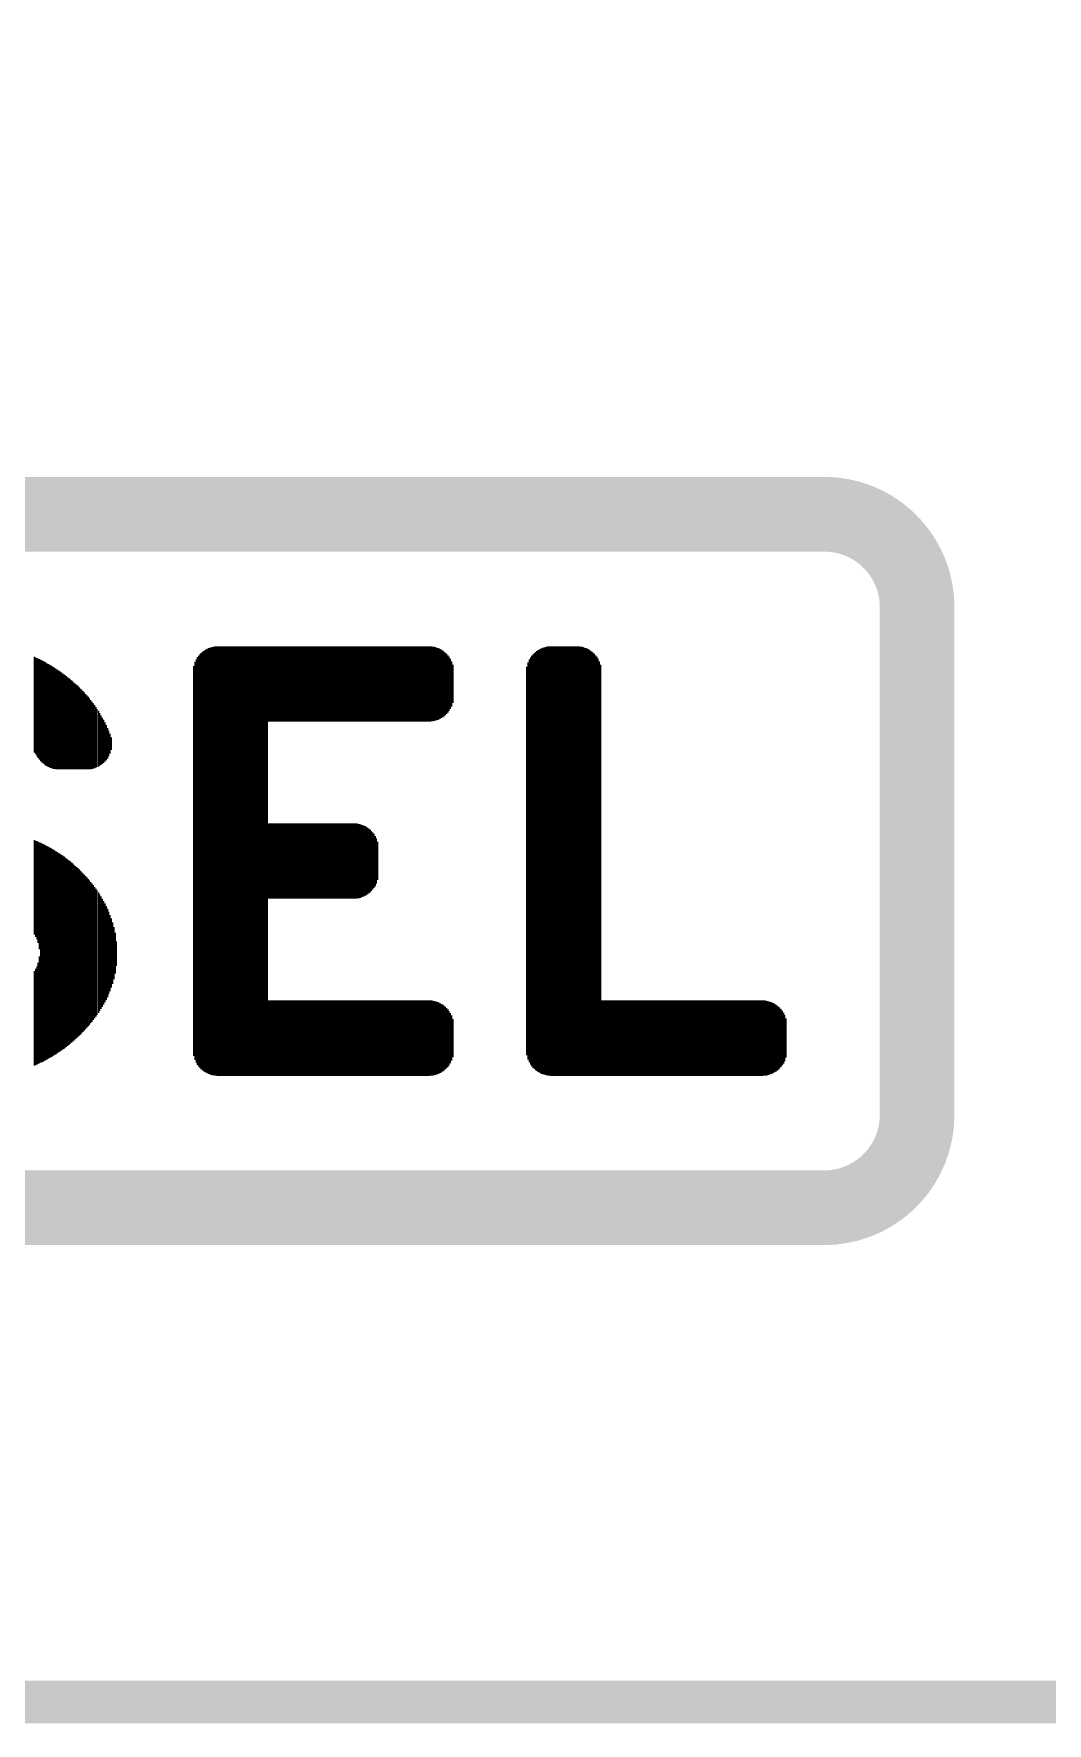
# Model space of a CAD drawing. Extents: x 4.9 to 38.9, y -1.1 to 21.9.
# Drawn here: x 23.495 to 24.444, y 2.162 to 3.745 of the extents above; entities that cross this region are included whole.
import ezdxf

# ---------------------------------------------------------------- set-up
doc = ezdxf.new("R2010")
doc.units = 0
doc.layers.get('0').update_dxf_attribs({"linetype": 'CONTINUOUS'})

msp = doc.modelspace()

# ---------------------------------------------------------------- linework, layer by layer
at = {"linetype": 'CONTINUOUS'}
for p, q in [((23.6543, 2.7733), (23.6543, 3.167)), ((23.6555, 2.7725), (23.6555, 3.1678)), ((23.6566, 2.7719), (23.6566, 3.1685)), ((23.6578, 2.7713), (23.6578, 3.1691)), ((23.659, 2.7707), (23.659, 3.1696)), ((23.6602, 2.7703), (23.6602, 3.17)), ((23.6613, 2.7699), (23.6613, 3.1704)), ((23.6625, 2.7696), (23.6625, 3.1707)), ((23.6637, 2.7694), (23.6637, 3.171)), ((23.6649, 2.7692), (23.6649, 3.1711)), ((23.666, 2.7691), (23.666, 3.1713)), ((23.6672, 2.769), (23.6672, 3.1713)), ((23.6684, 2.769), (23.6684, 3.1713)), ((23.6695, 2.769), (23.6695, 3.1713)), ((23.6707, 2.769), (23.6707, 3.1713)), ((23.6719, 2.769), (23.6719, 3.1713)), ((23.6731, 2.769), (23.6731, 3.1713)), ((23.6742, 2.769), (23.6742, 3.1713)), ((23.6754, 2.769), (23.6754, 3.1713)), ((23.6766, 2.769), (23.6766, 3.1713)), ((23.6778, 2.769), (23.6778, 3.1713)), ((23.6789, 2.769), (23.6789, 3.1713)), ((23.6801, 2.769), (23.6801, 3.1713)), ((23.6813, 2.769), (23.6813, 3.1713)), ((23.6825, 2.769), (23.6825, 3.1713)), ((23.6836, 2.769), (23.6836, 3.1713)), ((23.6848, 2.769), (23.6848, 3.1713)), ((23.686, 2.769), (23.686, 3.1713)), ((23.6871, 2.769), (23.6871, 3.1713)), ((23.6883, 2.769), (23.6883, 3.1713)), ((23.6895, 2.769), (23.6895, 3.1713)), ((23.6907, 2.769), (23.6907, 3.1713)), ((23.6918, 2.769), (23.6918, 3.1713)), ((23.693, 2.769), (23.693, 3.1713)), ((23.6942, 2.769), (23.6942, 3.1713)), ((23.6954, 2.769), (23.6954, 3.1713)), ((23.6965, 2.769), (23.6965, 3.1713)), ((23.6977, 2.769), (23.6977, 3.1713)), ((23.6989, 2.769), (23.6989, 3.1713)), ((23.7001, 2.769), (23.7001, 3.1713)), ((23.7012, 2.769), (23.7012, 3.1713)), ((23.7024, 2.769), (23.7024, 3.1713)), ((23.7036, 2.769), (23.7036, 3.1713)), ((23.7048, 2.769), (23.7048, 3.1713)), ((23.7059, 2.769), (23.7059, 3.1713)), ((23.7071, 2.769), (23.7071, 3.1713)), ((23.7083, 2.769), (23.7083, 3.1713)), ((23.7094, 2.769), (23.7094, 3.1713)), ((23.7106, 2.769), (23.7106, 3.1713)), ((23.7118, 2.769), (23.7118, 3.1713)), ((23.713, 2.769), (23.713, 3.1713)), ((23.7141, 2.769), (23.7141, 3.1713)), ((23.7153, 3.1009), (23.7153, 3.1713)), ((23.7165, 3.1009), (23.7165, 3.1713)), ((23.7177, 3.1009), (23.7177, 3.1713)), ((23.7188, 3.1009), (23.7188, 3.1713)), ((23.72, 3.1009), (23.72, 3.1713)), ((23.7212, 3.1009), (23.7212, 3.1713)), ((23.7224, 3.1009), (23.7224, 3.1713)), ((23.7235, 3.1009), (23.7235, 3.1713)), ((23.7247, 3.1009), (23.7247, 3.1713)), ((23.7259, 3.1009), (23.7259, 3.1713)), ((23.727, 3.1009), (23.727, 3.1713)), ((23.7282, 3.1009), (23.7282, 3.1713)), ((23.7294, 3.1009), (23.7294, 3.1713)), ((23.7306, 3.1009), (23.7306, 3.1713)), ((23.7317, 3.1009), (23.7317, 3.1713)), ((23.7329, 3.1009), (23.7329, 3.1713)), ((23.7341, 3.1009), (23.7341, 3.1713)), ((23.7353, 3.1009), (23.7353, 3.1713)), ((23.7364, 3.1009), (23.7364, 3.1713)), ((23.7376, 3.1009), (23.7376, 3.1713)), ((23.7388, 3.1009), (23.7388, 3.1713)), ((23.74, 3.1009), (23.74, 3.1713)), ((23.7411, 3.1009), (23.7411, 3.1713)), ((23.7423, 3.1009), (23.7423, 3.1713)), ((23.7435, 3.1009), (23.7435, 3.1713)), ((23.7446, 3.1009), (23.7446, 3.1713)), ((23.7458, 3.1009), (23.7458, 3.1713)), ((23.747, 3.1009), (23.747, 3.1713)), ((23.7482, 3.1009), (23.7482, 3.1713)), ((23.7493, 3.1009), (23.7493, 3.1713)), ((23.7505, 3.1009), (23.7505, 3.1713)), ((23.7517, 3.1009), (23.7517, 3.1713)), ((23.7529, 3.1009), (23.7529, 3.1713)), ((23.754, 3.1009), (23.754, 3.1713)), ((23.7552, 3.1009), (23.7552, 3.1713)), ((23.7564, 3.1009), (23.7564, 3.1713)), ((23.7576, 3.1009), (23.7576, 3.1713)), ((23.7587, 3.1009), (23.7587, 3.1713)), ((23.7599, 3.1009), (23.7599, 3.1713)), ((23.7611, 3.1009), (23.7611, 3.1713)), ((23.7622, 3.1009), (23.7622, 3.1713)), ((23.7634, 3.1009), (23.7634, 3.1713)), ((23.7646, 3.1009), (23.7646, 3.1713)), ((23.7658, 3.1009), (23.7658, 3.1713)), ((23.7669, 3.1009), (23.7669, 3.1713)), ((23.7681, 3.1009), (23.7681, 3.1713)), ((23.7693, 3.1009), (23.7693, 3.1713)), ((23.7705, 3.1009), (23.7705, 3.1713)), ((23.7716, 3.1009), (23.7716, 3.1713)), ((23.7728, 3.1009), (23.7728, 3.1713)), ((23.774, 3.1009), (23.774, 3.1713)), ((23.7752, 3.1009), (23.7752, 3.1713)), ((23.7763, 3.1009), (23.7763, 3.1713)), ((23.7775, 3.1009), (23.7775, 3.1713)), ((23.7787, 3.1009), (23.7787, 3.1713)), ((23.7799, 3.1009), (23.7799, 3.1713)), ((23.781, 3.1009), (23.781, 3.1713)), ((23.7822, 3.1009), (23.7822, 3.1713)), ((23.7834, 3.1009), (23.7834, 3.1713)), ((23.7845, 3.1009), (23.7845, 3.1713)), ((23.7857, 3.1009), (23.7857, 3.1713)), ((23.7869, 3.1009), (23.7869, 3.1713)), ((23.7881, 3.1009), (23.7881, 3.1713)), ((23.7892, 3.1009), (23.7892, 3.1713)), ((23.7904, 3.1009), (23.7904, 3.1713)), ((23.7916, 3.1009), (23.7916, 3.1713)), ((23.7928, 3.1009), (23.7928, 3.1713)), ((23.7939, 3.1009), (23.7939, 3.1713)), ((23.7951, 3.1009), (23.7951, 3.1713)), ((23.7963, 3.1009), (23.7963, 3.1713)), ((23.7975, 3.1009), (23.7975, 3.1713)), ((23.7986, 3.1009), (23.7986, 3.1713)), ((23.7998, 3.1009), (23.7998, 3.1713)), ((23.801, 3.1009), (23.801, 3.1713)), ((23.8021, 3.1009), (23.8021, 3.1713)), ((23.8033, 3.1009), (23.8033, 3.1713)), ((23.8045, 3.1009), (23.8045, 3.1713)), ((23.8057, 3.1009), (23.8057, 3.1713)), ((23.8068, 3.1009), (23.8068, 3.1713)), ((23.808, 3.1009), (23.808, 3.1713)), ((23.8092, 3.1009), (23.8092, 3.1713)), ((23.8104, 3.1009), (23.8104, 3.1713)), ((23.8115, 3.1009), (23.8115, 3.1713)), ((23.8127, 3.1009), (23.8127, 3.1713)), ((23.8139, 3.1009), (23.8139, 3.1713)), ((23.8151, 3.1009), (23.8151, 3.1713)), ((23.8162, 3.1009), (23.8162, 3.1713)), ((23.8174, 3.1009), (23.8174, 3.1713)), ((23.8186, 3.1009), (23.8186, 3.1713)), ((23.8197, 3.1009), (23.8197, 3.1713)), ((23.8209, 3.1009), (23.8209, 3.1713)), ((23.8221, 3.1009), (23.8221, 3.1713)), ((23.8233, 3.1009), (23.8233, 3.1713)), ((23.8244, 3.1009), (23.8244, 3.1713)), ((23.8256, 3.1009), (23.8256, 3.1713)), ((23.8268, 3.1009), (23.8268, 3.1713)), ((23.828, 3.1009), (23.828, 3.1713)), ((23.8291, 3.1009), (23.8291, 3.1713)), ((23.8303, 3.1009), (23.8303, 3.1713)), ((23.8315, 3.1009), (23.8315, 3.1713)), ((23.8327, 3.1009), (23.8327, 3.1713)), ((23.8338, 3.1009), (23.8338, 3.1713)), ((23.835, 3.1009), (23.835, 3.1713)), ((23.8362, 3.1009), (23.8362, 3.1713)), ((23.8374, 3.1009), (23.8374, 3.1713)), ((23.8385, 3.1009), (23.8385, 3.1713)), ((23.8397, 3.1009), (23.8397, 3.1713)), ((23.8409, 3.1009), (23.8409, 3.1713)), ((23.842, 3.1009), (23.842, 3.1713)), ((23.8432, 3.1009), (23.8432, 3.1713)), ((23.8444, 3.1009), (23.8444, 3.1713)), ((23.8456, 3.1009), (23.8456, 3.1713)), ((23.8467, 3.1009), (23.8467, 3.1713)), ((23.8479, 3.1009), (23.8479, 3.1713)), ((23.8491, 3.1009), (23.8491, 3.1713)), ((23.8503, 3.1009), (23.8503, 3.1713)), ((23.8514, 3.1009), (23.8514, 3.1713)), ((23.8526, 3.1009), (23.8526, 3.1713)), ((23.8538, 3.1009), (23.8538, 3.1713)), ((23.855, 3.1009), (23.855, 3.1713)), ((23.8561, 3.1009), (23.8561, 3.1713)), ((23.8573, 3.1009), (23.8573, 3.1713)), ((23.8585, 3.1009), (23.8585, 3.1713)), ((23.8596, 3.1009), (23.8596, 3.1713)), ((23.8608, 3.1009), (23.8608, 3.1713)), ((23.862, 3.1009), (23.862, 3.1713)), ((23.8632, 3.1009), (23.8632, 3.1713)), ((23.8643, 3.1009), (23.8643, 3.1713)), ((23.8655, 3.1009), (23.8655, 3.1713)), ((23.8667, 3.101), (23.8667, 3.1713)), ((23.8679, 3.1011), (23.8679, 3.1712)), ((23.869, 3.1013), (23.869, 3.171)), ((23.8702, 3.1015), (23.8702, 3.1708)), ((23.8714, 3.1018), (23.8714, 3.1705)), ((23.8726, 3.1021), (23.8726, 3.1701)), ((23.8737, 3.1026), (23.8737, 3.1697)), ((23.8749, 3.1031), (23.8749, 3.1692)), ((23.8761, 3.1036), (23.8761, 3.1686)), ((23.8772, 3.1043), (23.8772, 3.168)), ((23.8784, 3.1051), (23.8784, 3.1672)), ((23.9664, 2.7734), (23.9664, 3.1669)), ((23.9676, 2.7726), (23.9676, 3.1677)), ((23.9688, 2.7719), (23.9688, 3.1684)), ((23.97, 2.7713), (23.97, 3.169)), ((23.9711, 2.7708), (23.9711, 3.1695)), ((23.9723, 2.7704), (23.9723, 3.17)), ((23.9735, 2.77), (23.9735, 3.1704)), ((23.9746, 2.7697), (23.9746, 3.1707)), ((23.9758, 2.7694), (23.9758, 3.1709)), ((23.977, 2.7692), (23.977, 3.1711)), ((23.9782, 2.7691), (23.9782, 3.1713)), ((23.9793, 2.769), (23.9793, 3.1713)), ((23.9805, 2.769), (23.9805, 3.1713)), ((23.9817, 2.769), (23.9817, 3.1713)), ((23.9829, 2.769), (23.9829, 3.1713)), ((23.984, 2.769), (23.984, 3.1713)), ((23.9852, 2.769), (23.9852, 3.1713)), ((23.9864, 2.769), (23.9864, 3.1713)), ((23.9876, 2.769), (23.9876, 3.1713)), ((23.9887, 2.769), (23.9887, 3.1713)), ((23.9899, 2.769), (23.9899, 3.1713)), ((23.9911, 2.769), (23.9911, 3.1713)), ((23.9922, 2.769), (23.9922, 3.1713)), ((23.9934, 2.769), (23.9934, 3.1713)), ((23.9946, 2.769), (23.9946, 3.1713)), ((23.9958, 2.769), (23.9958, 3.1713)), ((23.9969, 2.769), (23.9969, 3.1713)), ((23.9981, 2.769), (23.9981, 3.1713)), ((23.9993, 2.769), (23.9993, 3.1713)), ((24.0005, 2.769), (24.0005, 3.1713)), ((24.0016, 2.769), (24.0016, 3.1713)), ((24.0028, 2.769), (24.0028, 3.1713)), ((24.004, 2.769), (24.004, 3.1713)), ((24.0052, 2.769), (24.0052, 3.1713)), ((24.0063, 2.769), (24.0063, 3.1712)), ((24.0075, 2.769), (24.0075, 3.171)), ((24.0087, 2.769), (24.0087, 3.1708)), ((24.0098, 2.769), (24.0098, 3.1705)), ((24.011, 2.769), (24.011, 3.1701)), ((24.0122, 2.769), (24.0122, 3.1697)), ((24.0134, 2.769), (24.0134, 3.1692)), ((24.0145, 2.769), (24.0145, 3.1686)), ((24.0157, 2.769), (24.0157, 3.168)), ((24.0169, 2.769), (24.0169, 3.1672)), ((23.4956, 3.0718), (23.4956, 3.1615)), ((23.4968, 3.0702), (23.4968, 3.161)), ((23.498, 3.0685), (23.498, 3.1604)), ((23.4992, 3.0668), (23.4992, 3.1598)), ((23.5004, 3.0652), (23.5004, 3.1592)), ((23.5016, 3.0638), (23.5016, 3.1586)), ((23.5028, 3.0626), (23.5028, 3.158)), ((23.504, 3.0615), (23.504, 3.1574)), ((23.5052, 3.0606), (23.5052, 3.1568)), ((23.5064, 3.0598), (23.5064, 3.1561)), ((23.5076, 3.0591), (23.5076, 3.1554)), ((23.5088, 3.0584), (23.5088, 3.1547)), ((23.51, 3.0579), (23.51, 3.154)), ((23.5112, 3.0574), (23.5112, 3.1533)), ((23.5124, 3.057), (23.5124, 3.1525)), ((23.5136, 3.0567), (23.5136, 3.1518)), ((23.5148, 3.0565), (23.5148, 3.151)), ((23.6449, 2.7875), (23.6449, 3.1529)), ((23.6461, 2.7837), (23.6461, 3.1567)), ((23.6473, 2.7812), (23.6473, 3.1591)), ((23.6484, 2.7793), (23.6484, 3.1611)), ((23.6496, 2.7777), (23.6496, 3.1626)), ((23.6508, 2.7764), (23.6508, 3.164)), ((23.6519, 2.7752), (23.6519, 3.1651)), ((23.6531, 2.7742), (23.6531, 3.1662)), ((23.8796, 3.1059), (23.8796, 3.1663)), ((23.8808, 3.1069), (23.8808, 3.1654)), ((23.8819, 3.108), (23.8819, 3.1642)), ((23.8831, 3.1093), (23.8831, 3.1629)), ((23.8843, 3.1108), (23.8843, 3.1614)), ((23.8855, 3.1127), (23.8855, 3.1596)), ((23.8866, 3.115), (23.8866, 3.1573)), ((23.8878, 3.1184), (23.8878, 3.1539)), ((23.957, 2.7883), (23.957, 3.1521)), ((23.9582, 2.7841), (23.9582, 3.1563)), ((23.9594, 2.7815), (23.9594, 3.1589)), ((23.9606, 2.7795), (23.9606, 3.1608)), ((23.9617, 2.7779), (23.9617, 3.1624)), ((23.9629, 2.7765), (23.9629, 3.1638)), ((23.9641, 2.7754), (23.9641, 3.165)), ((23.9653, 2.7743), (23.9653, 3.166)), ((24.0181, 2.769), (24.0181, 3.1663)), ((24.0192, 2.769), (24.0192, 3.1654)), ((24.0204, 2.769), (24.0204, 3.1642)), ((24.0216, 2.769), (24.0216, 3.1629)), ((24.0228, 2.769), (24.0228, 3.1614)), ((24.0239, 2.769), (24.0239, 3.1596)), ((24.0251, 2.769), (24.0251, 3.1573)), ((24.0263, 2.769), (24.0263, 3.1539)), ((23.516, 3.0563), (23.516, 3.1502)), ((23.5172, 3.0561), (23.5172, 3.1494)), ((23.5184, 3.0561), (23.5184, 3.1486)), ((23.5196, 3.0561), (23.5196, 3.1477)), ((23.5208, 3.0561), (23.5208, 3.1469)), ((23.5221, 3.0561), (23.5221, 3.146)), ((23.5233, 3.0561), (23.5233, 3.1451)), ((23.5245, 3.0561), (23.5245, 3.1443)), ((23.5257, 3.0561), (23.5257, 3.1433)), ((23.5269, 3.0561), (23.5269, 3.1423)), ((23.5281, 3.0561), (23.5281, 3.1414)), ((23.5293, 3.0561), (23.5293, 3.1404)), ((23.5305, 3.0561), (23.5305, 3.1394)), ((23.5317, 3.0561), (23.5317, 3.1384)), ((23.5329, 3.0561), (23.5329, 3.1373)), ((23.5341, 3.0561), (23.5341, 3.1363)), ((23.5353, 3.0561), (23.5353, 3.1352)), ((23.5365, 3.0561), (23.5365, 3.1342)), ((23.5377, 3.0561), (23.5377, 3.1329)), ((23.5389, 3.0561), (23.5389, 3.1317)), ((23.5401, 3.0561), (23.5401, 3.1305)), ((23.5413, 3.0561), (23.5413, 3.1293)), ((23.5425, 3.0561), (23.5425, 3.1281)), ((23.5437, 3.0561), (23.5437, 3.1267)), ((23.5449, 3.0561), (23.5449, 3.1253)), ((23.5461, 3.0561), (23.5461, 3.1239)), ((23.5473, 3.0562), (23.5473, 3.1225)), ((23.5485, 3.0564), (23.5485, 3.121)), ((23.5497, 3.0567), (23.5497, 3.1195)), ((23.5509, 3.057), (23.5509, 3.1178)), ((23.5521, 3.0573), (23.5521, 3.1161)), ((23.5533, 3.0578), (23.5533, 3.1143)), ((23.5545, 3.0583), (23.5545, 3.1126)), ((23.5558, 3.0589), (23.5558, 3.1109)), ((23.557, 3.0596), (23.557, 3.1087)), ((23.5582, 3.0604), (23.5582, 3.1066)), ((23.5594, 3.0613), (23.5594, 3.1045)), ((23.5606, 3.0623), (23.5606, 3.1024)), ((23.5618, 3.0635), (23.5618, 3.1001)), ((23.563, 3.0648), (23.563, 3.0974)), ((23.5642, 3.0664), (23.5642, 3.0948)), ((23.5654, 3.0683), (23.5654, 3.0921)), ((23.5666, 3.0708), (23.5666, 3.0895)), ((23.5678, 3.0744), (23.5678, 3.0858)), ((23.7153, 2.935), (23.7153, 3.0054)), ((23.7165, 2.935), (23.7165, 3.0054)), ((23.7177, 2.935), (23.7177, 3.0054)), ((23.7188, 2.935), (23.7188, 3.0054)), ((23.72, 2.935), (23.72, 3.0054)), ((23.7212, 2.935), (23.7212, 3.0054)), ((23.7224, 2.935), (23.7224, 3.0054)), ((23.7235, 2.935), (23.7235, 3.0054)), ((23.7247, 2.935), (23.7247, 3.0054)), ((23.7259, 2.935), (23.7259, 3.0054)), ((23.727, 2.935), (23.727, 3.0054)), ((23.7282, 2.935), (23.7282, 3.0054)), ((23.7294, 2.935), (23.7294, 3.0054)), ((23.7306, 2.935), (23.7306, 3.0054)), ((23.7317, 2.935), (23.7317, 3.0054)), ((23.7329, 2.935), (23.7329, 3.0054)), ((23.7341, 2.935), (23.7341, 3.0054)), ((23.7353, 2.935), (23.7353, 3.0054)), ((23.7364, 2.935), (23.7364, 3.0054)), ((23.7376, 2.935), (23.7376, 3.0054)), ((23.7388, 2.935), (23.7388, 3.0054)), ((23.74, 2.935), (23.74, 3.0054)), ((23.7411, 2.935), (23.7411, 3.0054)), ((23.7423, 2.935), (23.7423, 3.0054)), ((23.7435, 2.935), (23.7435, 3.0054)), ((23.7446, 2.935), (23.7446, 3.0054)), ((23.7458, 2.935), (23.7458, 3.0054)), ((23.747, 2.935), (23.747, 3.0054)), ((23.7482, 2.935), (23.7482, 3.0054)), ((23.7493, 2.935), (23.7493, 3.0054)), ((23.7505, 2.935), (23.7505, 3.0054)), ((23.7517, 2.935), (23.7517, 3.0054)), ((23.7529, 2.935), (23.7529, 3.0054)), ((23.754, 2.935), (23.754, 3.0054)), ((23.7552, 2.935), (23.7552, 3.0054)), ((23.7564, 2.935), (23.7564, 3.0054)), ((23.7576, 2.935), (23.7576, 3.0054)), ((23.7587, 2.935), (23.7587, 3.0054)), ((23.7599, 2.935), (23.7599, 3.0054)), ((23.7611, 2.935), (23.7611, 3.0054)), ((23.7622, 2.935), (23.7622, 3.0054)), ((23.7634, 2.935), (23.7634, 3.0054)), ((23.7646, 2.935), (23.7646, 3.0054)), ((23.7658, 2.935), (23.7658, 3.0054)), ((23.7669, 2.935), (23.7669, 3.0054)), ((23.7681, 2.935), (23.7681, 3.0054)), ((23.7693, 2.935), (23.7693, 3.0054)), ((23.7705, 2.935), (23.7705, 3.0054)), ((23.7716, 2.935), (23.7716, 3.0054)), ((23.7728, 2.935), (23.7728, 3.0054)), ((23.774, 2.935), (23.774, 3.0054)), ((23.7752, 2.935), (23.7752, 3.0054)), ((23.7763, 2.935), (23.7763, 3.0054)), ((23.7775, 2.935), (23.7775, 3.0054)), ((23.7787, 2.935), (23.7787, 3.0054)), ((23.7799, 2.935), (23.7799, 3.0054)), ((23.781, 2.935), (23.781, 3.0054)), ((23.7822, 2.935), (23.7822, 3.0054)), ((23.7834, 2.935), (23.7834, 3.0054)), ((23.7845, 2.935), (23.7845, 3.0054)), ((23.7857, 2.935), (23.7857, 3.0054)), ((23.7869, 2.935), (23.7869, 3.0054)), ((23.7881, 2.935), (23.7881, 3.0054)), ((23.7892, 2.935), (23.7892, 3.0054)), ((23.7904, 2.935), (23.7904, 3.0054)), ((23.7916, 2.935), (23.7916, 3.0054)), ((23.7928, 2.935), (23.7928, 3.0054)), ((23.7939, 2.935), (23.7939, 3.0054)), ((23.7951, 2.935), (23.7951, 3.0054)), ((23.7963, 2.935), (23.7963, 3.0053)), ((23.7975, 2.9351), (23.7975, 3.0052)), ((23.7986, 2.9353), (23.7986, 3.0051)), ((23.7998, 2.9355), (23.7998, 3.0048)), ((23.801, 2.9358), (23.801, 3.0045)), ((23.8021, 2.9362), (23.8021, 3.0042)), ((23.8033, 2.9366), (23.8033, 3.0037)), ((23.8045, 2.9371), (23.8045, 3.0032)), ((23.8057, 2.9377), (23.8057, 3.0027)), ((23.8068, 2.9383), (23.8068, 3.002)), ((23.808, 2.9391), (23.808, 3.0013)), ((23.8092, 2.94), (23.8092, 3.0004)), ((23.8104, 2.9409), (23.8104, 2.9994)), ((23.8115, 2.9421), (23.8115, 2.9983)), ((23.8127, 2.9434), (23.8127, 2.997)), ((23.8139, 2.9449), (23.8139, 2.9955)), ((23.8151, 2.9467), (23.8151, 2.9936)), ((23.4956, 2.9012), (23.4956, 2.9897)), ((23.4968, 2.8992), (23.4968, 2.9892)), ((23.498, 2.8968), (23.498, 2.9887)), ((23.4992, 2.8936), (23.4992, 2.9881)), ((23.5004, 2.8875), (23.5004, 2.9876)), ((23.5016, 2.7812), (23.5016, 2.9871)), ((23.5028, 2.7818), (23.5028, 2.9865)), ((23.504, 2.7824), (23.504, 2.9859)), ((23.5052, 2.783), (23.5052, 2.9853)), ((23.5064, 2.7837), (23.5064, 2.9847)), ((23.5076, 2.7843), (23.5076, 2.9841)), ((23.5088, 2.785), (23.5088, 2.9834)), ((23.51, 2.7857), (23.51, 2.9827)), ((23.5112, 2.7864), (23.5112, 2.9821)), ((23.5124, 2.7871), (23.5124, 2.9814)), ((23.5136, 2.7878), (23.5136, 2.9807)), ((23.5148, 2.7886), (23.5148, 2.98)), ((23.516, 2.7893), (23.516, 2.9792)), ((23.5172, 2.7901), (23.5172, 2.9784)), ((23.5184, 2.7909), (23.5184, 2.9776)), ((23.5196, 2.7918), (23.5196, 2.9769)), ((23.8162, 2.949), (23.8162, 2.9913)), ((23.8174, 2.9524), (23.8174, 2.988)), ((23.5208, 2.7926), (23.5208, 2.976)), ((23.5221, 2.7934), (23.5221, 2.9752)), ((23.5233, 2.7943), (23.5233, 2.9743)), ((23.5245, 2.7952), (23.5245, 2.9734)), ((23.5257, 2.7961), (23.5257, 2.9725)), ((23.5269, 2.797), (23.5269, 2.9716)), ((23.5281, 2.798), (23.5281, 2.9706)), ((23.5293, 2.799), (23.5293, 2.9697)), ((23.5305, 2.8), (23.5305, 2.9687)), ((23.5317, 2.801), (23.5317, 2.9677)), ((23.5329, 2.8021), (23.5329, 2.9666)), ((23.5341, 2.8031), (23.5341, 2.9655)), ((23.5353, 2.8042), (23.5353, 2.9645)), ((23.5365, 2.8053), (23.5365, 2.9634)), ((23.5377, 2.8065), (23.5377, 2.9622)), ((23.5389, 2.8077), (23.5389, 2.961)), ((23.5401, 2.8089), (23.5401, 2.9598)), ((23.5413, 2.8101), (23.5413, 2.9586)), ((23.5425, 2.8114), (23.5425, 2.9573)), ((23.5437, 2.8127), (23.5437, 2.956)), ((23.5449, 2.814), (23.5449, 2.9547)), ((23.5461, 2.8153), (23.5461, 2.9533)), ((23.5473, 2.8168), (23.5473, 2.9519)), ((23.5485, 2.8182), (23.5485, 2.9504)), ((23.5497, 2.8196), (23.5497, 2.949)), ((23.5509, 2.8212), (23.5509, 2.9474)), ((23.5521, 2.8228), (23.5521, 2.9458)), ((23.5533, 2.8244), (23.5533, 2.9441)), ((23.5545, 2.8261), (23.5545, 2.9424)), ((23.5558, 2.8279), (23.5558, 2.9406)), ((23.557, 2.8297), (23.557, 2.9388)), ((23.5582, 2.8316), (23.5582, 2.9368)), ((23.5594, 2.8336), (23.5594, 2.9347)), ((23.5606, 2.8356), (23.5606, 2.9326)), ((23.5618, 2.8379), (23.5618, 2.9303)), ((23.563, 2.8402), (23.563, 2.9279)), ((23.5642, 2.8426), (23.5642, 2.9253)), ((23.5654, 2.8454), (23.5654, 2.9225)), ((23.5666, 2.8482), (23.5666, 2.9195)), ((23.5678, 2.8515), (23.5678, 2.9162)), ((23.569, 2.8551), (23.569, 2.9124)), ((23.5702, 2.8593), (23.5702, 2.9081)), ((23.5714, 2.8646), (23.5714, 2.9028)), ((23.5726, 2.8719), (23.5726, 2.8948)), ((23.4956, 2.7784), (23.4956, 2.8669)), ((23.4968, 2.7789), (23.4968, 2.869)), ((23.498, 2.7794), (23.498, 2.8714)), ((23.4992, 2.78), (23.4992, 2.8746)), ((23.5004, 2.7806), (23.5004, 2.8806)), ((23.7153, 2.769), (23.7153, 2.8394)), ((23.7165, 2.769), (23.7165, 2.8394)), ((23.7177, 2.769), (23.7177, 2.8394)), ((23.7188, 2.769), (23.7188, 2.8394)), ((23.72, 2.769), (23.72, 2.8394)), ((23.7212, 2.769), (23.7212, 2.8394)), ((23.7224, 2.769), (23.7224, 2.8394)), ((23.7235, 2.769), (23.7235, 2.8394)), ((23.7247, 2.769), (23.7247, 2.8394)), ((23.7259, 2.769), (23.7259, 2.8394)), ((23.727, 2.769), (23.727, 2.8394)), ((23.7282, 2.769), (23.7282, 2.8394)), ((23.7294, 2.769), (23.7294, 2.8394)), ((23.7306, 2.769), (23.7306, 2.8394)), ((23.7317, 2.769), (23.7317, 2.8394)), ((23.7329, 2.769), (23.7329, 2.8394)), ((23.7341, 2.769), (23.7341, 2.8394)), ((23.7353, 2.769), (23.7353, 2.8394)), ((23.7364, 2.769), (23.7364, 2.8394)), ((23.7376, 2.769), (23.7376, 2.8394)), ((23.7388, 2.769), (23.7388, 2.8394)), ((23.74, 2.769), (23.74, 2.8394)), ((23.7411, 2.769), (23.7411, 2.8394)), ((23.7423, 2.769), (23.7423, 2.8394)), ((23.7435, 2.769), (23.7435, 2.8394)), ((23.7446, 2.769), (23.7446, 2.8394)), ((23.7458, 2.769), (23.7458, 2.8394)), ((23.747, 2.769), (23.747, 2.8394)), ((23.7482, 2.769), (23.7482, 2.8394)), ((23.7493, 2.769), (23.7493, 2.8394)), ((23.7505, 2.769), (23.7505, 2.8394)), ((23.7517, 2.769), (23.7517, 2.8394)), ((23.7529, 2.769), (23.7529, 2.8394)), ((23.754, 2.769), (23.754, 2.8394)), ((23.7552, 2.769), (23.7552, 2.8394)), ((23.7564, 2.769), (23.7564, 2.8394)), ((23.7576, 2.769), (23.7576, 2.8394)), ((23.7587, 2.769), (23.7587, 2.8394)), ((23.7599, 2.769), (23.7599, 2.8394)), ((23.7611, 2.769), (23.7611, 2.8394)), ((23.7622, 2.769), (23.7622, 2.8394)), ((23.7634, 2.769), (23.7634, 2.8394)), ((23.7646, 2.769), (23.7646, 2.8394)), ((23.7658, 2.769), (23.7658, 2.8394)), ((23.7669, 2.769), (23.7669, 2.8394)), ((23.7681, 2.769), (23.7681, 2.8394)), ((23.7693, 2.769), (23.7693, 2.8394)), ((23.7705, 2.769), (23.7705, 2.8394)), ((23.7716, 2.769), (23.7716, 2.8394)), ((23.7728, 2.769), (23.7728, 2.8394)), ((23.774, 2.769), (23.774, 2.8394)), ((23.7752, 2.769), (23.7752, 2.8394)), ((23.7763, 2.769), (23.7763, 2.8394)), ((23.7775, 2.769), (23.7775, 2.8394)), ((23.7787, 2.769), (23.7787, 2.8394)), ((23.7799, 2.769), (23.7799, 2.8394)), ((23.781, 2.769), (23.781, 2.8394)), ((23.7822, 2.769), (23.7822, 2.8394)), ((23.7834, 2.769), (23.7834, 2.8394)), ((23.7845, 2.769), (23.7845, 2.8394)), ((23.7857, 2.769), (23.7857, 2.8394)), ((23.7869, 2.769), (23.7869, 2.8394)), ((23.7881, 2.769), (23.7881, 2.8394)), ((23.7892, 2.769), (23.7892, 2.8394)), ((23.7904, 2.769), (23.7904, 2.8394)), ((23.7916, 2.769), (23.7916, 2.8394)), ((23.7928, 2.769), (23.7928, 2.8394)), ((23.7939, 2.769), (23.7939, 2.8394)), ((23.7951, 2.769), (23.7951, 2.8394)), ((23.7963, 2.769), (23.7963, 2.8394)), ((23.7975, 2.769), (23.7975, 2.8394)), ((23.7986, 2.769), (23.7986, 2.8394)), ((23.7998, 2.769), (23.7998, 2.8394)), ((23.801, 2.769), (23.801, 2.8394)), ((23.8021, 2.769), (23.8021, 2.8394)), ((23.8033, 2.769), (23.8033, 2.8394)), ((23.8045, 2.769), (23.8045, 2.8394)), ((23.8057, 2.769), (23.8057, 2.8394)), ((23.8068, 2.769), (23.8068, 2.8394)), ((23.808, 2.769), (23.808, 2.8394)), ((23.8092, 2.769), (23.8092, 2.8394)), ((23.8104, 2.769), (23.8104, 2.8394)), ((23.8115, 2.769), (23.8115, 2.8394)), ((23.8127, 2.769), (23.8127, 2.8394)), ((23.8139, 2.769), (23.8139, 2.8394)), ((23.8151, 2.769), (23.8151, 2.8394)), ((23.8162, 2.769), (23.8162, 2.8394)), ((23.8174, 2.769), (23.8174, 2.8394)), ((23.8186, 2.769), (23.8186, 2.8394)), ((23.8197, 2.769), (23.8197, 2.8394)), ((23.8209, 2.769), (23.8209, 2.8394)), ((23.8221, 2.769), (23.8221, 2.8394)), ((23.8233, 2.769), (23.8233, 2.8394)), ((23.8244, 2.769), (23.8244, 2.8394)), ((23.8256, 2.769), (23.8256, 2.8394)), ((23.8268, 2.769), (23.8268, 2.8394)), ((23.828, 2.769), (23.828, 2.8394)), ((23.8291, 2.769), (23.8291, 2.8394)), ((23.8303, 2.769), (23.8303, 2.8394)), ((23.8315, 2.769), (23.8315, 2.8394)), ((23.8327, 2.769), (23.8327, 2.8394)), ((23.8338, 2.769), (23.8338, 2.8394)), ((23.835, 2.769), (23.835, 2.8394)), ((23.8362, 2.769), (23.8362, 2.8394)), ((23.8374, 2.769), (23.8374, 2.8394)), ((23.8385, 2.769), (23.8385, 2.8394)), ((23.8397, 2.769), (23.8397, 2.8394)), ((23.8409, 2.769), (23.8409, 2.8394)), ((23.842, 2.769), (23.842, 2.8394)), ((23.8432, 2.769), (23.8432, 2.8394)), ((23.8444, 2.769), (23.8444, 2.8394)), ((23.8456, 2.769), (23.8456, 2.8394)), ((23.8467, 2.769), (23.8467, 2.8394)), ((23.8479, 2.769), (23.8479, 2.8394)), ((23.8491, 2.769), (23.8491, 2.8394)), ((23.8503, 2.769), (23.8503, 2.8394)), ((23.8514, 2.769), (23.8514, 2.8394)), ((23.8526, 2.769), (23.8526, 2.8394)), ((23.8538, 2.769), (23.8538, 2.8394)), ((23.855, 2.769), (23.855, 2.8394)), ((23.8561, 2.769), (23.8561, 2.8394)), ((23.8573, 2.769), (23.8573, 2.8394)), ((23.8585, 2.769), (23.8585, 2.8394)), ((23.8596, 2.769), (23.8596, 2.8394)), ((23.8608, 2.769), (23.8608, 2.8394)), ((23.862, 2.769), (23.862, 2.8394)), ((23.8632, 2.769), (23.8632, 2.8394)), ((23.8643, 2.769), (23.8643, 2.8394)), ((23.8655, 2.769), (23.8655, 2.8394)), ((23.8667, 2.7691), (23.8667, 2.8394)), ((23.8679, 2.7692), (23.8679, 2.8393)), ((23.869, 2.7693), (23.869, 2.8391)), ((23.8702, 2.7696), (23.8702, 2.8389)), ((23.8714, 2.7699), (23.8714, 2.8386)), ((23.8726, 2.7702), (23.8726, 2.8382)), ((23.8737, 2.7707), (23.8737, 2.8378)), ((23.8749, 2.7711), (23.8749, 2.8373)), ((23.8761, 2.7717), (23.8761, 2.8367)), ((23.8772, 2.7724), (23.8772, 2.8361)), ((23.8784, 2.7731), (23.8784, 2.8353)), ((23.8796, 2.774), (23.8796, 2.8344)), ((24.0274, 2.769), (24.0274, 2.8394)), ((24.0286, 2.769), (24.0286, 2.8394)), ((24.0298, 2.769), (24.0298, 2.8394)), ((24.031, 2.769), (24.031, 2.8394)), ((24.0321, 2.769), (24.0321, 2.8394)), ((24.0333, 2.769), (24.0333, 2.8394)), ((24.0345, 2.769), (24.0345, 2.8394)), ((24.0357, 2.769), (24.0357, 2.8394)), ((24.0368, 2.769), (24.0368, 2.8394)), ((24.038, 2.769), (24.038, 2.8394)), ((24.0392, 2.769), (24.0392, 2.8394)), ((24.0404, 2.769), (24.0404, 2.8394)), ((24.0415, 2.769), (24.0415, 2.8394)), ((24.0427, 2.769), (24.0427, 2.8394)), ((24.0439, 2.769), (24.0439, 2.8394)), ((24.0451, 2.769), (24.0451, 2.8394)), ((24.0462, 2.769), (24.0462, 2.8394)), ((24.0474, 2.769), (24.0474, 2.8394)), ((24.0486, 2.769), (24.0486, 2.8394)), ((24.0497, 2.769), (24.0497, 2.8394)), ((24.0509, 2.769), (24.0509, 2.8394)), ((24.0521, 2.769), (24.0521, 2.8394)), ((24.0533, 2.769), (24.0533, 2.8394)), ((24.0544, 2.769), (24.0544, 2.8394)), ((24.0556, 2.769), (24.0556, 2.8394)), ((24.0568, 2.769), (24.0568, 2.8394)), ((24.058, 2.769), (24.058, 2.8394)), ((24.0591, 2.769), (24.0591, 2.8394)), ((24.0603, 2.769), (24.0603, 2.8394)), ((24.0615, 2.769), (24.0615, 2.8394)), ((24.0627, 2.769), (24.0627, 2.8394)), ((24.0638, 2.769), (24.0638, 2.8394)), ((24.065, 2.769), (24.065, 2.8394)), ((24.0662, 2.769), (24.0662, 2.8394)), ((24.0673, 2.769), (24.0673, 2.8394)), ((24.0685, 2.769), (24.0685, 2.8394)), ((24.0697, 2.769), (24.0697, 2.8394)), ((24.0709, 2.769), (24.0709, 2.8394)), ((24.072, 2.769), (24.072, 2.8394)), ((24.0732, 2.769), (24.0732, 2.8394)), ((24.0744, 2.769), (24.0744, 2.8394)), ((24.0756, 2.769), (24.0756, 2.8394)), ((24.0767, 2.769), (24.0767, 2.8394)), ((24.0779, 2.769), (24.0779, 2.8394)), ((24.0791, 2.769), (24.0791, 2.8394)), ((24.0803, 2.769), (24.0803, 2.8394)), ((24.0814, 2.769), (24.0814, 2.8394)), ((24.0826, 2.769), (24.0826, 2.8394)), ((24.0838, 2.769), (24.0838, 2.8394)), ((24.0849, 2.769), (24.0849, 2.8394)), ((24.0861, 2.769), (24.0861, 2.8394)), ((24.0873, 2.769), (24.0873, 2.8394)), ((24.0885, 2.769), (24.0885, 2.8394)), ((24.0896, 2.769), (24.0896, 2.8394)), ((24.0908, 2.769), (24.0908, 2.8394)), ((24.092, 2.769), (24.092, 2.8394)), ((24.0932, 2.769), (24.0932, 2.8394)), ((24.0943, 2.769), (24.0943, 2.8394)), ((24.0955, 2.769), (24.0955, 2.8394)), ((24.0967, 2.769), (24.0967, 2.8394)), ((24.0979, 2.769), (24.0979, 2.8394)), ((24.099, 2.769), (24.099, 2.8394)), ((24.1002, 2.769), (24.1002, 2.8394)), ((24.1014, 2.769), (24.1014, 2.8394)), ((24.1026, 2.769), (24.1026, 2.8394)), ((24.1037, 2.769), (24.1037, 2.8394)), ((24.1049, 2.769), (24.1049, 2.8394)), ((24.1061, 2.769), (24.1061, 2.8394)), ((24.1072, 2.769), (24.1072, 2.8394)), ((24.1084, 2.769), (24.1084, 2.8394)), ((24.1096, 2.769), (24.1096, 2.8394)), ((24.1108, 2.769), (24.1108, 2.8394)), ((24.1119, 2.769), (24.1119, 2.8394)), ((24.1131, 2.769), (24.1131, 2.8394)), ((24.1143, 2.769), (24.1143, 2.8394)), ((24.1155, 2.769), (24.1155, 2.8394)), ((24.1166, 2.769), (24.1166, 2.8394)), ((24.1178, 2.769), (24.1178, 2.8394)), ((24.119, 2.769), (24.119, 2.8394)), ((24.1202, 2.769), (24.1202, 2.8394)), ((24.1213, 2.769), (24.1213, 2.8394)), ((24.1225, 2.769), (24.1225, 2.8394)), ((24.1237, 2.769), (24.1237, 2.8394)), ((24.1248, 2.769), (24.1248, 2.8394)), ((24.126, 2.769), (24.126, 2.8394)), ((24.1272, 2.769), (24.1272, 2.8394)), ((24.1284, 2.769), (24.1284, 2.8394)), ((24.1295, 2.769), (24.1295, 2.8394)), ((24.1307, 2.769), (24.1307, 2.8394)), ((24.1319, 2.769), (24.1319, 2.8394)), ((24.1331, 2.769), (24.1331, 2.8394)), ((24.1342, 2.769), (24.1342, 2.8394)), ((24.1354, 2.769), (24.1354, 2.8394)), ((24.1366, 2.769), (24.1366, 2.8394)), ((24.1378, 2.769), (24.1378, 2.8394)), ((24.1389, 2.769), (24.1389, 2.8394)), ((24.1401, 2.769), (24.1401, 2.8394)), ((24.1413, 2.769), (24.1413, 2.8394)), ((24.1424, 2.769), (24.1424, 2.8394)), ((24.1436, 2.769), (24.1436, 2.8394)), ((24.1448, 2.769), (24.1448, 2.8394)), ((24.146, 2.769), (24.146, 2.8394)), ((24.1471, 2.769), (24.1471, 2.8394)), ((24.1483, 2.769), (24.1483, 2.8394)), ((24.1495, 2.769), (24.1495, 2.8394)), ((24.1507, 2.769), (24.1507, 2.8394)), ((24.1518, 2.769), (24.1518, 2.8394)), ((24.153, 2.769), (24.153, 2.8394)), ((24.1542, 2.769), (24.1542, 2.8394)), ((24.1554, 2.769), (24.1554, 2.8394)), ((24.1565, 2.769), (24.1565, 2.8394)), ((24.1577, 2.769), (24.1577, 2.8394)), ((24.1589, 2.769), (24.1589, 2.8394)), ((24.16, 2.769), (24.16, 2.8394)), ((24.1612, 2.769), (24.1612, 2.8394)), ((24.1624, 2.769), (24.1624, 2.8394)), ((24.1636, 2.769), (24.1636, 2.8394)), ((24.1647, 2.769), (24.1647, 2.8394)), ((24.1659, 2.769), (24.1659, 2.8394)), ((24.1671, 2.769), (24.1671, 2.8394)), ((24.1683, 2.769), (24.1683, 2.8394)), ((24.1694, 2.769), (24.1694, 2.8394)), ((24.1706, 2.769), (24.1706, 2.8394)), ((24.1718, 2.769), (24.1718, 2.8394)), ((24.173, 2.769), (24.173, 2.8394)), ((24.1741, 2.769), (24.1741, 2.8394)), ((24.1753, 2.769), (24.1753, 2.8394)), ((24.1765, 2.769), (24.1765, 2.8394)), ((24.1777, 2.769), (24.1777, 2.8394)), ((24.1788, 2.7691), (24.1788, 2.8394)), ((24.18, 2.7692), (24.18, 2.8393)), ((24.1812, 2.7693), (24.1812, 2.8391)), ((24.1823, 2.7695), (24.1823, 2.8389)), ((24.1835, 2.7698), (24.1835, 2.8386)), ((24.1847, 2.7702), (24.1847, 2.8383)), ((24.1859, 2.7706), (24.1859, 2.8379)), ((24.187, 2.7711), (24.187, 2.8374)), ((24.1882, 2.7716), (24.1882, 2.8368)), ((24.1894, 2.7723), (24.1894, 2.8362)), ((24.1906, 2.773), (24.1906, 2.8354)), ((24.1917, 2.7739), (24.1917, 2.8346)), ((23.8808, 2.775), (23.8808, 2.8335)), ((23.8819, 2.7761), (23.8819, 2.8323)), ((23.8831, 2.7774), (23.8831, 2.831)), ((23.8843, 2.7789), (23.8843, 2.8295)), ((23.8855, 2.7808), (23.8855, 2.8277)), ((23.8866, 2.7831), (23.8866, 2.8254)), ((23.8878, 2.7864), (23.8878, 2.822)), ((24.1929, 2.7748), (24.1929, 2.8336)), ((24.1941, 2.7759), (24.1941, 2.8325)), ((24.1953, 2.7772), (24.1953, 2.8312)), ((24.1964, 2.7787), (24.1964, 2.8297)), ((24.1976, 2.7805), (24.1976, 2.828)), ((24.1988, 2.7827), (24.1988, 2.8257)), ((24.1999, 2.7859), (24.1999, 2.8226))]:
    msp.add_line(p, q, dxfattribs=at)
at = {"const_width": 0.04}
msp.add_lwpolyline([(13.5329, 5.4621), (30.8529, 5.4621, -0.414214), (30.9329, 5.3821), (30.9329, 2.2621, -0.414214), (30.8529, 2.1821), (13.5329, 2.1821, -0.414214), (13.4529, 2.2621), (13.4529, 5.3821, -0.414214)], format="xyb", close=True, dxfattribs=at)
at = {"linetype": 'CONTINUOUS', "const_width": 0.07}
for points in [[(23.2396, 3.2952), (24.2356, 3.2952)], [(24.3226, 2.7322), (24.3226, 3.2082)], [(23.2396, 2.6452), (24.2356, 2.6452)]]:
    msp.add_lwpolyline(points, dxfattribs=at)
for points in [[(24.3226, 3.2082, 0.414214), (24.2356, 3.2952, 0.414214)], [(24.2356, 2.6452, 0.414214), (24.3226, 2.7322, 0.414214)]]:
    msp.add_lwpolyline(points, format="xyb", dxfattribs=at)

doc.saveas('drawing.dxf')
